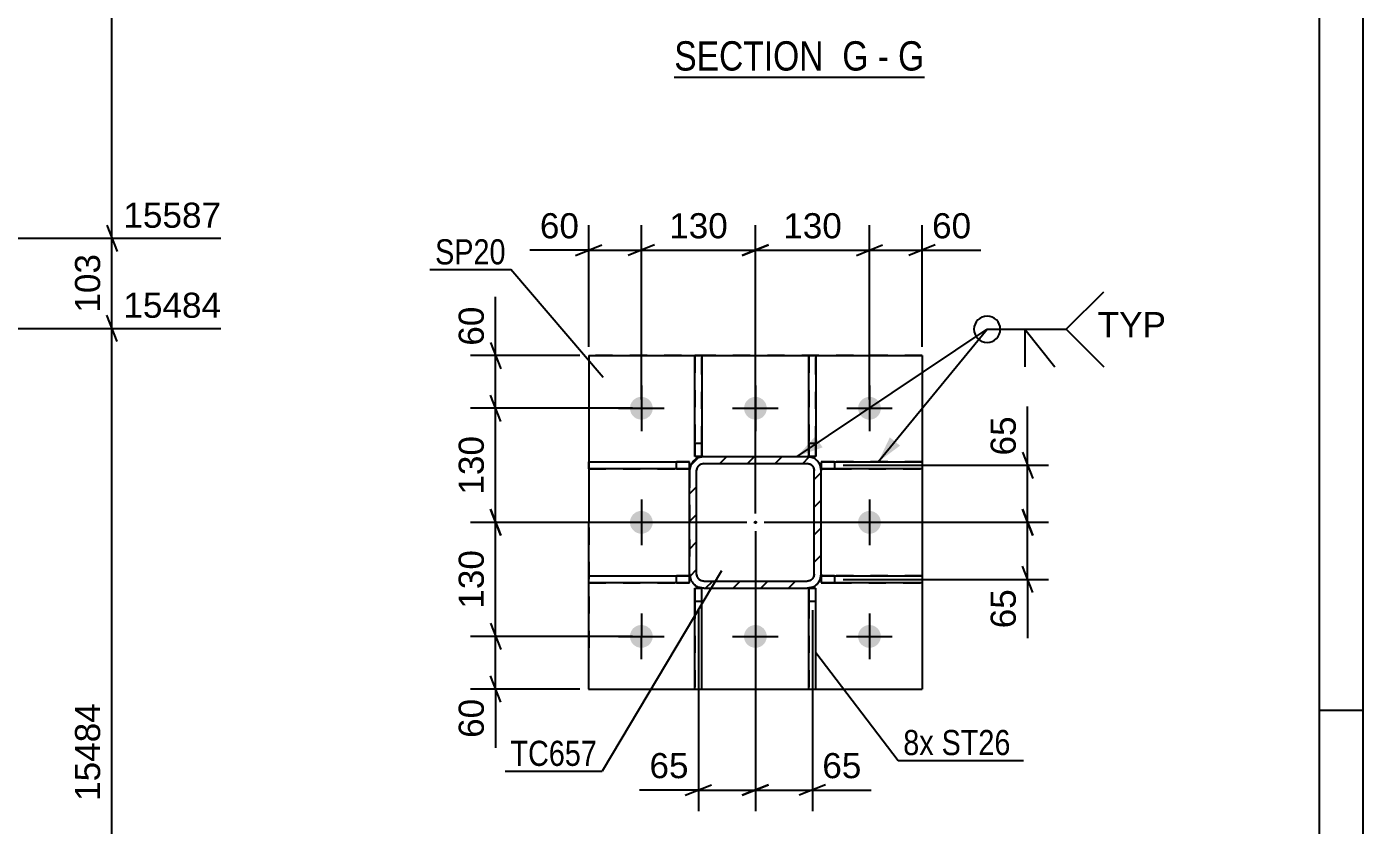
# Model space of a CAD drawing. Header units: millimetres. Extents: x -213 to 628, y -245 to 349.
# Drawn here: x 475.7 to 628, y 40 to 131 of the extents above; entities that cross this region are included whole.
import ezdxf

# ---------------------------------------------------------------- set-up
doc = ezdxf.new("R2010")
doc.units = ezdxf.units.MM
doc.linetypes.add('DXK_LINE_DOT2', pattern=[3.9198, 1.9599, -1.9599])
doc.linetypes.add('DXK_LINE_DOT3', pattern=[5.9187, 2.979, -0.9799, 0.9799, -0.9799])
doc.styles.add('Arial', font='ARIAL.TTF', dxfattribs={"height": 0.2})
doc.styles.add('Arial Narrow', font='ARIALN.TTF', dxfattribs={"height": 0.2})

# ---------------------------------------------------------------- blocks, each defined once
blk = doc.blocks.new('Unknown-284856677-1134')
at = {"color": 5, "linetype": 'Continuous'}
for p, q in [((627.99, -244.93), (627.99, 349.07)), ((622.99, -239.93), (622.99, 344.07)), ((627.99, 53.07), (622.99, 53.07))]:
    blk.add_line(p, q, dxfattribs=at)
blk = doc.blocks.new('Unknown-284856677-24 - 5405')
at = {"color": 6, "linetype": 'Continuous'}
blk.add_line((549.46, 125.25), (577.96, 125.25), dxfattribs=at)
at = {"color": 0, "linetype": 'Continuous'}
for points in [[(567.56, 126), (567.56, 129.5), (549.46, 129.5), (549.46, 126)], [(571.6, 126), (571.6, 129.5), (568.61, 129.5), (568.61, 126)], [(573.92, 126), (573.92, 129.5), (572.65, 129.5), (572.65, 126)], [(577.96, 126), (577.96, 129.5), (574.97, 129.5), (574.97, 126)]]:
    blk.add_wipeout(points, dxfattribs=at)
at = {"color": 7, "linetype": 'Continuous', "style": 'Arial Narrow'}
for s, p in [('SECTION ', (549.46, 126)), ('G', (568.61, 126)), ('G', (574.97, 126)), ('-', (572.65, 126))]:
    blk.add_text(s, height=3.34, dxfattribs=at).set_placement(p)
blk = doc.blocks.new('Part-284856677-5851 - 5742')
at = {"color": 2, "linetype": 'Continuous'}
for p, q in [((539.71, 93.51), (539.7, 55.51)), ((539.71, 93.51), (539.71, 93.51)), ((539.71, 93.51), (577.71, 93.51)), ((577.71, 93.51), (577.7, 55.51)), ((577.71, 93.51), (577.71, 93.51)), ((539.7, 55.51), (539.7, 55.51)), ((539.7, 55.51), (577.7, 55.51)), ((577.7, 55.51), (577.7, 55.51))]:
    blk.add_line(p, q, dxfattribs=at)
at = {"color": 7, "linetype": 'DXK_LINE_DOT2'}
for p, q in [((539.71, 93.51), (539.7, 55.51)), ((577.71, 93.51), (539.71, 93.51)), ((577.71, 93.51), (577.7, 55.51)), ((539.7, 55.51), (577.7, 55.51))]:
    blk.add_line(p, q, dxfattribs=at)
blk = doc.blocks.new('Part-284856677-5787 - 5742')
at = {"color": 2, "linetype": 'Continuous'}
for p, q in [((539.71, 67.61), (539.71, 68.41)), ((539.71, 68.41), (551.21, 68.41)), ((551.21, 67.61), (539.71, 67.61)), ((551.21, 68.41), (549.71, 68.41)), ((551.21, 67.61), (551.21, 68.41))]:
    blk.add_line(p, q, dxfattribs=at)
at = {"color": 7, "linetype": 'DXK_LINE_DOT2'}
for p, q in [((539.71, 68.41), (549.71, 68.41)), ((539.71, 67.61), (549.71, 67.61)), ((549.71, 67.61), (549.71, 68.41)), ((549.71, 67.61), (551.21, 67.61)), ((551.21, 67.61), (551.21, 68.41)), ((551.21, 68.41), (551.21, 68.41)), ((551.21, 67.61), (551.21, 67.61))]:
    blk.add_line(p, q, dxfattribs=at)
blk = doc.blocks.new('Bolt-284856677-5755 - 5742')
at = {"linetype": 'Continuous'}
for points in [[(545.17, 88.7), (545.43, 88.78), (545.7, 88.81), (545.97, 88.78), (546.23, 88.7), (546.47, 88.57), (546.67, 88.39), (546.83, 88.17), (546.94, 87.92), (547, 87.65), (547, 87.38), (546.95, 87.12), (546.84, 86.87), (546.68, 86.65), (546.48, 86.46), (546.24, 86.33), (545.99, 86.24), (545.72, 86.21), (545.45, 86.24), (545.19, 86.32), (544.95, 86.45), (544.75, 86.64), (544.59, 86.85), (544.48, 87.1), (544.42, 87.37), (544.42, 87.64), (544.47, 87.91), (544.58, 88.15), (544.74, 88.38), (544.94, 88.56)], [(558.17, 88.69), (558.43, 88.78), (558.7, 88.81), (558.97, 88.78), (559.23, 88.7), (559.47, 88.56), (559.67, 88.38), (559.83, 88.16), (559.94, 87.92), (560, 87.65), (560, 87.38), (559.95, 87.11), (559.84, 86.86), (559.68, 86.64), (559.48, 86.46), (559.24, 86.32), (558.99, 86.24), (558.72, 86.21), (558.45, 86.24), (558.19, 86.32), (557.95, 86.45), (557.75, 86.63), (557.59, 86.85), (557.48, 87.1), (557.42, 87.37), (557.42, 87.64), (557.47, 87.9), (557.58, 88.15), (557.74, 88.37), (557.94, 88.56)], [(571.17, 88.69), (571.43, 88.78), (571.7, 88.81), (571.97, 88.78), (572.23, 88.7), (572.47, 88.56), (572.67, 88.38), (572.83, 88.16), (572.94, 87.91), (573, 87.65), (573, 87.38), (572.95, 87.11), (572.84, 86.86), (572.68, 86.64), (572.48, 86.46), (572.24, 86.32), (571.99, 86.24), (571.72, 86.21), (571.45, 86.23), (571.19, 86.32), (570.95, 86.45), (570.75, 86.63), (570.59, 86.85), (570.48, 87.1), (570.42, 87.36), (570.42, 87.64), (570.47, 87.9), (570.58, 88.15), (570.74, 88.37), (570.94, 88.55)], [(545.17, 75.7), (545.43, 75.78), (545.7, 75.81), (545.97, 75.78), (546.23, 75.7), (546.47, 75.57), (546.67, 75.39), (546.83, 75.17), (546.94, 74.92), (547, 74.65), (547, 74.38), (546.95, 74.12), (546.84, 73.87), (546.68, 73.65), (546.48, 73.46), (546.24, 73.33), (545.98, 73.24), (545.71, 73.21), (545.44, 73.24), (545.18, 73.32), (544.95, 73.45), (544.75, 73.64), (544.59, 73.85), (544.47, 74.1), (544.42, 74.37), (544.41, 74.64), (544.47, 74.91), (544.58, 75.15), (544.74, 75.38), (544.94, 75.56)], [(571.17, 75.69), (571.43, 75.78), (571.7, 75.81), (571.97, 75.78), (572.23, 75.7), (572.47, 75.56), (572.67, 75.38), (572.83, 75.16), (572.94, 74.91), (573, 74.65), (573, 74.38), (572.95, 74.11), (572.84, 73.86), (572.68, 73.64), (572.48, 73.46), (572.24, 73.32), (571.98, 73.24), (571.71, 73.21), (571.44, 73.23), (571.18, 73.32), (570.95, 73.45), (570.75, 73.63), (570.59, 73.85), (570.47, 74.1), (570.42, 74.36), (570.41, 74.64), (570.47, 74.9), (570.58, 75.15), (570.74, 75.37), (570.94, 75.55)], [(545.17, 62.7), (545.43, 62.78), (545.7, 62.81), (545.97, 62.78), (546.23, 62.7), (546.46, 62.57), (546.67, 62.39), (546.83, 62.17), (546.94, 61.92), (547, 61.65), (547, 61.38), (546.94, 61.12), (546.83, 60.87), (546.68, 60.65), (546.47, 60.46), (546.24, 60.33), (545.98, 60.24), (545.71, 60.21), (545.44, 60.24), (545.18, 60.32), (544.95, 60.45), (544.74, 60.64), (544.58, 60.85), (544.47, 61.1), (544.41, 61.37), (544.41, 61.64), (544.47, 61.91), (544.58, 62.15), (544.73, 62.38), (544.94, 62.56)], [(558.17, 62.69), (558.43, 62.78), (558.7, 62.81), (558.97, 62.78), (559.23, 62.7), (559.46, 62.56), (559.67, 62.38), (559.83, 62.16), (559.94, 61.92), (560, 61.65), (560, 61.38), (559.94, 61.11), (559.83, 60.86), (559.68, 60.64), (559.47, 60.46), (559.24, 60.32), (558.98, 60.24), (558.71, 60.21), (558.44, 60.24), (558.18, 60.32), (557.95, 60.45), (557.74, 60.63), (557.58, 60.85), (557.47, 61.1), (557.41, 61.37), (557.41, 61.64), (557.47, 61.9), (557.58, 62.15), (557.73, 62.37), (557.94, 62.56)], [(571.17, 62.69), (571.43, 62.78), (571.7, 62.81), (571.97, 62.78), (572.23, 62.7), (572.46, 62.56), (572.67, 62.38), (572.83, 62.16), (572.94, 61.91), (573, 61.65), (573, 61.38), (572.94, 61.11), (572.83, 60.86), (572.68, 60.64), (572.47, 60.46), (572.24, 60.32), (571.98, 60.24), (571.71, 60.21), (571.44, 60.23), (571.18, 60.32), (570.95, 60.45), (570.74, 60.63), (570.58, 60.85), (570.47, 61.1), (570.41, 61.36), (570.41, 61.64), (570.47, 61.9), (570.58, 62.15), (570.73, 62.37), (570.94, 62.55)]]:
    blk.add_hatch(color=1, dxfattribs=at).paths.add_polyline_path(points)
at = {"color": 1, "linetype": 'Continuous'}
for p, q in [((545.71, 90.11), (545.71, 84.91)), ((558.71, 90.11), (558.71, 84.91)), ((571.71, 90.11), (571.71, 84.91)), ((543.11, 87.51), (548.31, 87.51)), ((556.11, 87.51), (561.31, 87.51)), ((569.11, 87.51), (574.31, 87.51)), ((545.71, 77.11), (545.71, 71.91)), ((571.71, 77.11), (571.71, 71.91)), ((543.11, 74.51), (548.31, 74.51)), ((569.11, 74.51), (574.31, 74.51)), ((545.71, 64.11), (545.7, 58.91)), ((558.71, 64.11), (558.7, 58.91)), ((571.71, 64.11), (571.7, 58.91)), ((543.1, 61.51), (548.3, 61.51)), ((556.1, 61.51), (561.3, 61.51)), ((569.1, 61.51), (574.3, 61.51))]:
    blk.add_line(p, q, dxfattribs=at)
blk = doc.blocks.new('Part-284856677-5792 - 5742')
at = {"color": 2, "linetype": 'Continuous'}
for p, q in [((567.71, 81.41), (566.21, 81.41)), ((566.21, 81.41), (577.71, 81.41)), ((566.21, 81.41), (566.21, 80.61)), ((577.71, 81.41), (577.71, 80.61)), ((577.71, 80.61), (566.21, 80.61))]:
    blk.add_line(p, q, dxfattribs=at)
at = {"color": 7, "linetype": 'DXK_LINE_DOT2'}
for p, q in [((566.21, 81.41), (566.21, 81.41)), ((566.21, 81.41), (566.21, 80.61)), ((577.71, 81.41), (567.71, 81.41)), ((567.71, 81.41), (567.71, 80.61)), ((566.21, 80.61), (567.71, 80.61)), ((566.21, 80.61), (566.21, 80.61)), ((567.71, 80.61), (577.71, 80.61))]:
    blk.add_line(p, q, dxfattribs=at)
blk = doc.blocks.new('Part-284856677-5782 - 5742')
at = {"color": 2, "linetype": 'Continuous'}
for p, q in [((539.71, 80.61), (539.71, 81.41)), ((539.71, 81.41), (551.21, 81.41)), ((551.21, 81.41), (549.71, 81.41)), ((551.21, 80.61), (551.21, 81.41)), ((551.21, 80.61), (539.71, 80.61))]:
    blk.add_line(p, q, dxfattribs=at)
at = {"color": 7, "linetype": 'DXK_LINE_DOT2'}
for p, q in [((539.71, 81.41), (549.71, 81.41)), ((549.71, 80.61), (549.71, 81.41)), ((551.21, 80.61), (551.21, 81.41)), ((551.21, 81.41), (551.21, 81.41)), ((539.71, 80.61), (549.71, 80.61)), ((549.71, 80.61), (551.21, 80.61)), ((551.21, 80.61), (551.21, 80.61))]:
    blk.add_line(p, q, dxfattribs=at)
blk = doc.blocks.new('Part-284856677-5797 - 5742')
at = {"color": 2, "linetype": 'Continuous'}
for p, q in [((567.71, 68.41), (566.21, 68.41)), ((566.21, 68.41), (577.71, 68.41)), ((566.21, 68.41), (566.21, 67.61)), ((577.71, 67.61), (566.21, 67.61)), ((577.71, 68.41), (577.71, 67.61))]:
    blk.add_line(p, q, dxfattribs=at)
at = {"color": 7, "linetype": 'DXK_LINE_DOT2'}
for p, q in [((566.21, 68.41), (566.21, 68.41)), ((566.21, 68.41), (566.21, 67.61)), ((566.21, 67.61), (567.71, 67.61)), ((566.21, 67.61), (566.21, 67.61)), ((577.71, 68.41), (567.71, 68.41)), ((567.71, 68.41), (567.71, 67.61)), ((567.71, 67.61), (577.71, 67.61))]:
    blk.add_line(p, q, dxfattribs=at)
blk = doc.blocks.new('Part-284856677-5802 - 5742')
at = {"color": 2, "linetype": 'Continuous'}
for p, q in [((552.61, 93.51), (551.81, 93.51)), ((551.81, 82.01), (551.81, 93.51)), ((552.61, 93.51), (552.61, 82.01)), ((552.61, 82.01), (551.81, 82.01))]:
    blk.add_line(p, q, dxfattribs=at)
at = {"color": 7, "linetype": 'DXK_LINE_DOT2'}
for p, q in [((551.81, 93.51), (551.81, 83.51)), ((552.61, 83.51), (552.61, 93.51)), ((552.61, 83.51), (551.81, 83.51)), ((551.81, 83.51), (551.81, 82.01)), ((552.61, 82.01), (552.61, 83.51)), ((552.61, 82.01), (551.81, 82.01)), ((551.81, 82.01), (551.81, 82.01)), ((552.61, 82.01), (552.61, 82.01))]:
    blk.add_line(p, q, dxfattribs=at)
blk = doc.blocks.new('Part-284856677-5807 - 5742')
at = {"color": 2, "linetype": 'Continuous'}
for p, q in [((565.61, 93.51), (564.81, 93.51)), ((564.81, 82.01), (564.81, 93.51)), ((565.61, 93.51), (565.61, 82.01))]:
    blk.add_line(p, q, dxfattribs=at)
at = {"color": 7, "linetype": 'DXK_LINE_DOT2'}
for p, q in [((564.81, 93.51), (564.81, 83.51)), ((565.61, 83.51), (565.61, 93.51)), ((565.61, 83.51), (564.81, 83.51)), ((564.81, 83.51), (564.81, 82.01)), ((565.61, 82.01), (565.61, 83.51)), ((565.61, 82.01), (564.81, 82.01)), ((565.61, 82.01), (564.81, 82.01)), ((564.81, 82.01), (564.81, 82.01)), ((565.61, 82.01), (565.61, 82.01))]:
    blk.add_line(p, q, dxfattribs=at)
blk = doc.blocks.new('Part-284856677-5812 - 5742')
at = {"color": 2, "linetype": 'Continuous'}
for p, q in [((551.8, 55.51), (551.81, 67.01)), ((551.81, 67.01), (552.61, 67.01)), ((551.81, 67.01), (552.61, 67.01)), ((552.6, 55.51), (552.61, 67.01)), ((551.8, 55.51), (552.6, 55.51))]:
    blk.add_line(p, q, dxfattribs=at)
at = {"color": 7, "linetype": 'DXK_LINE_DOT2'}
for p, q in [((551.81, 65.51), (551.8, 55.51)), ((551.81, 67.01), (551.81, 67.01)), ((551.81, 67.01), (551.81, 65.51)), ((551.81, 65.51), (552.61, 65.51)), ((552.6, 55.51), (552.61, 65.51)), ((552.61, 67.01), (552.61, 67.01)), ((552.61, 65.51), (552.61, 67.01))]:
    blk.add_line(p, q, dxfattribs=at)
blk = doc.blocks.new('Part-284856677-5817 - 5742')
at = {"color": 2, "linetype": 'Continuous'}
for p, q in [((564.8, 55.51), (564.81, 67.01)), ((564.81, 67.01), (565.61, 67.01)), ((565.6, 55.51), (565.61, 67.01)), ((564.8, 55.51), (565.6, 55.51))]:
    blk.add_line(p, q, dxfattribs=at)
at = {"color": 7, "linetype": 'DXK_LINE_DOT2'}
for p, q in [((564.81, 65.51), (564.8, 55.51)), ((564.81, 67.01), (564.81, 67.01)), ((564.81, 67.01), (564.81, 65.51)), ((564.81, 67.01), (565.61, 67.01)), ((564.81, 65.51), (565.61, 65.51)), ((565.6, 55.51), (565.61, 65.51)), ((565.61, 67.01), (565.61, 67.01)), ((565.61, 65.51), (565.61, 67.01))]:
    blk.add_line(p, q, dxfattribs=at)
blk = doc.blocks.new('Part-284856677-5907 - 5742')
at = {"linetype": 'Continuous'}
h = blk.add_hatch(dxfattribs=at)
h.set_pattern_fill('', scale=0.7, style=0, pattern_type=0)
h.set_pattern_definition([(45, (552.197, 81.886), (-1.57154, 1.57154), [])])
h.paths.add_polyline_path([(552.81, 82.01), (552.2, 81.89), (551.68, 81.54), (551.33, 81.02), (551.21, 80.41), (551.21, 68.61), (551.33, 68), (551.68, 67.48), (552.19, 67.13), (552.81, 67.01), (564.61, 67.01), (565.22, 67.13), (565.74, 67.47), (566.09, 67.99), (566.21, 68.61), (566.21, 80.41), (566.09, 81.02), (565.74, 81.54), (565.22, 81.88), (564.61, 82.01)])
h.paths.add_polyline_path([(564.61, 81.21), (564.92, 81.14), (565.17, 80.97), (565.35, 80.71), (565.41, 80.41), (565.41, 68.61), (565.35, 68.3), (565.17, 68.04), (564.91, 67.87), (564.61, 67.81), (552.81, 67.81), (552.5, 67.87), (552.24, 68.04), (552.07, 68.3), (552.01, 68.61), (552.01, 80.41), (552.07, 80.71), (552.24, 80.97), (552.5, 81.15), (552.81, 81.21)])
blk.add_hatch(color=246, dxfattribs=at).paths.add_polyline_path([(558.71, 74.41, -1), (558.71, 74.61, -1)])
at = {"color": 2, "linetype": 'Continuous'}
for p, q in [((551.21, 80.41), (551.33, 81.02)), ((551.33, 81.02), (551.21, 80.41)), ((552.2, 81.89), (552.81, 82.01)), ((552.81, 82.01), (552.2, 81.89)), ((552.5, 81.15), (552.81, 81.21)), ((552.81, 82.01), (564.61, 82.01)), ((552.81, 82.01), (564.61, 82.01)), ((552.81, 81.21), (564.61, 81.21)), ((565.22, 81.88), (564.61, 82.01)), ((564.62, 81.21), (564.61, 81.21)), ((564.61, 81.21), (564.92, 81.14)), ((564.62, 82.01), (565.22, 81.89)), ((566.21, 80.41), (566.09, 81.02)), ((551.21, 68.61), (551.21, 80.41)), ((552.01, 80.41), (552.07, 80.71)), ((552.01, 68.61), (552.01, 80.41)), ((565.35, 80.71), (565.41, 80.41)), ((565.41, 68.61), (565.41, 80.41)), ((566.21, 68.61), (566.21, 80.41)), ((551.21, 68.61), (551.33, 68)), ((552.07, 68.3), (552.01, 68.61)), ((565.35, 68.3), (565.41, 68.61)), ((565.41, 68.61), (565.35, 68.3)), ((566.09, 67.99), (566.21, 68.61)), ((552.19, 67.13), (552.81, 67.01)), ((552.5, 67.87), (552.81, 67.81)), ((552.81, 67.81), (552.5, 67.87)), ((552.81, 67.81), (564.61, 67.81)), ((552.81, 67.81), (564.61, 67.81)), ((564.61, 67.81), (564.91, 67.87)), ((564.91, 67.87), (564.61, 67.81)), ((564.61, 67.01), (565.22, 67.13)), ((552.81, 67.01), (564.61, 67.01))]:
    blk.add_line(p, q, dxfattribs=at)
at = {"color": 7, "linetype": 'DXK_LINE_DOT2'}
for p, q in [((551.33, 81.02), (551.33, 81.02)), ((552.81, 81.21), (552.5, 81.15)), ((552.81, 82.01), (552.81, 82.01)), ((552.81, 81.21), (552.81, 81.21)), ((552.81, 81.21), (564.61, 81.21)), ((564.61, 82.01), (564.61, 82.01)), ((564.61, 82.01), (564.62, 82.01)), ((564.61, 81.21), (564.61, 81.21)), ((564.91, 81.15), (564.62, 81.21)), ((565.22, 81.88), (565.22, 81.89)), ((566.09, 81.02), (566.21, 80.41)), ((551.21, 80.41), (551.21, 68.61)), ((551.21, 80.41), (551.21, 80.41)), ((552.07, 80.71), (552.01, 80.41)), ((552.01, 80.41), (552.01, 80.41)), ((552.01, 68.61), (552.01, 80.41)), ((552.07, 80.72), (552.07, 80.71)), ((565.41, 80.41), (565.35, 80.71)), ((565.41, 80.41), (565.41, 80.41)), ((565.41, 68.61), (565.41, 80.41)), ((566.21, 68.61), (566.21, 80.41)), ((566.21, 80.41), (566.21, 80.41)), ((551.21, 68.61), (551.21, 68.61)), ((551.33, 68), (551.21, 68.61)), ((552.01, 68.61), (552.01, 68.61)), ((552.01, 68.61), (552.07, 68.3)), ((565.41, 68.61), (565.41, 68.61)), ((566.21, 68.61), (566.08, 67.99)), ((566.21, 68.61), (566.21, 68.61)), ((552.81, 67.01), (552.19, 67.13)), ((552.5, 67.87), (552.5, 67.87)), ((552.81, 67.81), (552.81, 67.81)), ((564.61, 67.81), (564.61, 67.81)), ((565.22, 67.13), (564.61, 67.01)), ((565.35, 68.3), (565.35, 68.3)), ((552.81, 67.01), (564.61, 67.01)), ((552.81, 67.01), (552.81, 67.01)), ((564.61, 67.01), (564.61, 67.01))]:
    blk.add_line(p, q, dxfattribs=at)
at = {"color": 7, "linetype": 'DXK_LINE_DOT3'}
blk.add_line((558.71, 74.51), (558.71, 74.51), dxfattribs=at)
at = {"color": 246, "linetype": 'DXK_LINE_DOT2'}
blk.add_line((558.71, 74.51), (558.71, 74.51), dxfattribs=at)
at = {"color": 246, "linetype": 'Continuous'}
blk.add_circle((558.71, 74.51), 0.1, dxfattribs=at)
at = {"color": 2, "linetype": 'Continuous'}
for centre, radius, start, end in [((552.81, 80.41), 1.6, 112.6703, 157.4901), ((552.81, 80.41), 1.6, 112.4901, 157.4901), ((552.81, 80.41), 0.8, 112.4901, 157.4901), ((564.61, 80.41), 0.8, 67.1828, 67.4901), ((564.61, 80.41), 0.8, 22.4901, 67.4901), ((564.61, 80.41), 1.6, 44.9901, 67.3365), ((564.61, 80.41), 1.6, 22.4901, 67.4901), ((552.81, 68.61), 1.6, 202.4901, 247.4901), ((552.81, 68.61), 0.8, 202.4901, 247.4901), ((552.81, 68.61), 0.8, 224.9901, 247.4901), ((564.61, 68.61), 0.8, 292.4901, 337.4901), ((564.61, 68.61), 0.8, 292.4901, 337.4901), ((564.61, 68.61), 1.6, 292.4901, 337.4901)]:
    blk.add_arc(centre, radius, start, end, dxfattribs=at)
at = {"color": 7, "linetype": 'DXK_LINE_DOT2'}
for centre, radius, start, end in [((552.81, 80.41), 0.8, 112.4901, 157.4901), ((552.81, 80.41), 1.6, 112.4899, 112.6701), ((564.61, 80.41), 0.8, 22.4901, 67.1827), ((564.61, 80.41), 1.6, 67.3366, 67.4902), ((564.61, 80.41), 1.6, 22.4901, 44.9901), ((552.81, 68.61), 1.6, 202.4901, 247.4901), ((552.81, 68.61), 0.8, 202.4901, 224.9901), ((564.61, 68.61), 1.6, 292.4901, 337.4901)]:
    blk.add_arc(centre, radius, start, end, dxfattribs=at)
blk = doc.blocks.new('StraightDimension-284856677-2567 - 1873')
at = {"color": 7, "linetype": 'Continuous'}
for p, q in [((485.97, 95.12), (484.77, 98.12)), ((421.38, 96.62), (497.79, 96.62)), ((485.37, 0.02), (485.37, 96.62)), ((428.19, 0.02), (488.9, 0.02)), ((484.77, 1.52), (485.97, -1.48))]:
    blk.add_line(p, q, dxfattribs=at)
at = {"color": 0, "linetype": 'Continuous'}
for points in [[(498.39, 97.22), (498.39, 101.42), (486.07, 101.42), (486.07, 97.22)], [(489.5, 0.62), (489.5, 4.82), (486.07, 4.82), (486.07, 0.62)]]:
    blk.add_wipeout(points, dxfattribs=at)
at = {"color": 0}
blk.add_wipeout([(484.62, 54.48), (480.42, 54.48), (480.42, 42.16), (484.62, 42.16)], dxfattribs=at)
at = {"color": 3, "linetype": 'Continuous', "style": 'Arial'}
for s, height, p in [('15484', 2.865, (486.67, 97.82)), ('0', 2.87, (486.67, 1.22))]:
    blk.add_text(s, height=height, dxfattribs=at).set_placement(p)
at = {"color": 3, "style": 'Arial'}
blk.add_text('15484', height=2.865, rotation=90.0002, dxfattribs=at).set_placement((484.02, 42.76))
blk = doc.blocks.new('StraightDimension-284856677-2571 - 1873')
at = {"color": 7, "linetype": 'Continuous'}
for p, q in [((485.97, 212.55), (484.77, 215.55)), ((449.57, 214.05), (497.79, 214.05)), ((485.37, 106.88), (485.37, 214.05)), ((484.77, 108.38), (485.97, 105.38)), ((393.19, 106.88), (497.79, 106.88))]:
    blk.add_line(p, q, dxfattribs=at)
at = {"color": 0, "linetype": 'Continuous'}
blk.add_wipeout([(498.39, 214.65), (498.39, 218.85), (486.07, 218.85), (486.07, 214.65)], dxfattribs=at)
at = {"color": 0}
blk.add_wipeout([(484.62, 165.51), (480.42, 165.51), (480.42, 155.42), (484.62, 155.42)], dxfattribs=at)
at = {"color": 3, "linetype": 'Continuous', "style": 'Arial'}
blk.add_text('18707', height=2.865, dxfattribs=at).set_placement((486.67, 215.25))
at = {"color": 3, "style": 'Arial'}
blk.add_text('3120', height=2.865, rotation=90.0002, dxfattribs=at).set_placement((484.02, 156.02))
blk = doc.blocks.new('StraightDimension-284856677-2577 - 1873')
at = {"color": 7, "linetype": 'Continuous'}
for p, q in [((484.77, 108.38), (485.97, 105.38)), ((393.19, 106.88), (497.79, 106.88)), ((485.37, 96.62), (485.37, 106.88)), ((485.97, 95.12), (484.77, 98.12)), ((421.38, 96.62), (497.79, 96.62))]:
    blk.add_line(p, q, dxfattribs=at)
at = {"color": 0, "linetype": 'Continuous'}
blk.add_wipeout([(498.39, 107.48), (498.39, 111.68), (486.07, 111.68), (486.07, 107.48)], dxfattribs=at)
at = {"color": 0}
blk.add_wipeout([(484.62, 105.68), (480.42, 105.68), (480.42, 97.81), (484.62, 97.81)], dxfattribs=at)
at = {"color": 3, "linetype": 'Continuous', "style": 'Arial'}
blk.add_text('15587', height=2.865, dxfattribs=at).set_placement((486.67, 108.08))
at = {"color": 3, "style": 'Arial'}
blk.add_text('103', height=2.865, rotation=90.0002, dxfattribs=at).set_placement((484.02, 98.41))
blk = doc.blocks.new('StraightDimension-284856677-5948 - 5742')
at = {"color": 7, "linetype": 'Continuous'}
for p, q in [((589.13, 76.01), (590.33, 73.01)), ((559.71, 74.51), (592.13, 74.51)), ((589.73, 68.01), (589.73, 74.51)), ((590.33, 66.51), (589.13, 69.51)), ((568.71, 68.01), (592.13, 68.01))]:
    blk.add_line(p, q, dxfattribs=at)
at = {"color": 0}
blk.add_wipeout([(588.98, 67.48), (584.78, 67.48), (584.78, 61.83), (588.98, 61.83)], dxfattribs=at)
at = {"color": 7, "linetype": 'Continuous'}
blk.add_line((589.73, 68.01), (589.73, 61.31), dxfattribs=at)
blk.add_line((589.73, 68.01), (589.73, 61.31), dxfattribs=at)
at = {"color": 3, "style": 'Arial'}
blk.add_text('65', height=2.865, rotation=90.0002, dxfattribs=at).set_placement((588.38, 62.43))
blk = doc.blocks.new('StraightDimension-284856677-5937 - 5742')
at = {"color": 7, "linetype": 'Continuous'}
for p, q in [((571.71, 88.51), (571.71, 108.38)), ((577.71, 94.51), (577.71, 108.38)), ((570.21, 104.93), (573.21, 106.13)), ((571.71, 105.53), (577.71, 105.53)), ((579.21, 106.13), (576.21, 104.93))]:
    blk.add_line(p, q, dxfattribs=at)
at = {"color": 0}
blk.add_wipeout([(583.88, 106.28), (583.88, 110.48), (578.24, 110.48), (578.24, 106.28)], dxfattribs=at)
at = {"color": 7, "linetype": 'Continuous'}
blk.add_line((577.71, 105.53), (584.41, 105.53), dxfattribs=at)
blk.add_line((577.71, 105.53), (584.41, 105.53), dxfattribs=at)
at = {"color": 3, "style": 'Arial'}
blk.add_text('60', height=2.865, dxfattribs=at).set_placement((578.84, 106.88))
blk = doc.blocks.new('StraightDimension-284856677-5967 - 5742')
at = {"color": 7, "linetype": 'Continuous'}
for p, q in [((529.7, 73), (528.5, 76)), ((557.71, 74.5), (526.25, 74.5)), ((529.1, 61.51), (529.1, 74.5)), ((528.5, 63.01), (529.7, 60.01)), ((544.7, 61.51), (526.25, 61.51))]:
    blk.add_line(p, q, dxfattribs=at)
at = {"color": 0}
blk.add_wipeout([(528.35, 71.94), (524.15, 71.94), (524.15, 64.07), (528.35, 64.07)], dxfattribs=at)
at = {"color": 3, "style": 'Arial'}
blk.add_text('130', height=2.865, rotation=90.0002, dxfattribs=at).set_placement((527.75, 64.67))
blk = doc.blocks.new('StraightDimension-284856677-5983 - 5742')
at = {"color": 7, "linetype": 'Continuous'}
for p, q in [((528.5, 95.01), (529.7, 92.01)), ((538.71, 93.51), (526.25, 93.51)), ((529.1, 87.51), (529.1, 93.51)), ((529.7, 86.01), (528.5, 89.01)), ((544.71, 87.51), (526.25, 87.51))]:
    blk.add_line(p, q, dxfattribs=at)
at = {"color": 0}
blk.add_wipeout([(528.35, 99.68), (524.15, 99.68), (524.15, 94.04), (528.35, 94.04)], dxfattribs=at)
at = {"color": 7, "linetype": 'Continuous'}
blk.add_line((529.1, 93.51), (529.1, 100.21), dxfattribs=at)
blk.add_line((529.1, 93.51), (529.1, 100.21), dxfattribs=at)
at = {"color": 3, "style": 'Arial'}
blk.add_text('60', height=2.865, rotation=90.0002, dxfattribs=at).set_placement((527.75, 94.64))
blk = doc.blocks.new('StraightDimension-284856677-5952 - 5742')
at = {"color": 7, "linetype": 'Continuous'}
for p, q in [((589.13, 82.51), (590.33, 79.51)), ((568.71, 81.01), (592.13, 81.01)), ((589.73, 74.51), (589.73, 81.01)), ((590.33, 73.01), (589.13, 76.01)), ((559.71, 74.51), (592.13, 74.51))]:
    blk.add_line(p, q, dxfattribs=at)
at = {"color": 0}
blk.add_wipeout([(588.98, 87.18), (584.78, 87.18), (584.78, 81.53), (588.98, 81.53)], dxfattribs=at)
at = {"color": 7, "linetype": 'Continuous'}
blk.add_line((589.73, 81.01), (589.73, 87.7), dxfattribs=at)
blk.add_line((589.73, 81.01), (589.73, 87.7), dxfattribs=at)
at = {"color": 3, "style": 'Arial'}
blk.add_text('65', height=2.865, rotation=90.0002, dxfattribs=at).set_placement((588.38, 82.13))
blk = doc.blocks.new('StraightDimension-284856677-5975 - 5742')
at = {"color": 7, "linetype": 'Continuous'}
for p, q in [((529.7, 86.01), (528.5, 89.01)), ((544.71, 87.51), (526.25, 87.51)), ((529.1, 74.5), (529.1, 87.51)), ((528.5, 76), (529.7, 73)), ((557.71, 74.5), (526.25, 74.5))]:
    blk.add_line(p, q, dxfattribs=at)
at = {"color": 0}
blk.add_wipeout([(528.35, 84.94), (524.15, 84.94), (524.15, 77.07), (528.35, 77.07)], dxfattribs=at)
at = {"color": 3, "style": 'Arial'}
blk.add_text('130', height=2.865, rotation=90.0002, dxfattribs=at).set_placement((527.75, 77.67))
blk = doc.blocks.new('StraightDimension-284856677-5911 - 5742')
at = {"color": 7, "linetype": 'Continuous'}
for p, q in [((539.71, 94.51), (539.71, 108.38)), ((545.71, 88.51), (545.71, 108.38)), ((538.21, 104.93), (541.21, 106.13)), ((539.71, 105.53), (545.71, 105.53)), ((547.21, 106.13), (544.21, 104.93))]:
    blk.add_line(p, q, dxfattribs=at)
at = {"color": 0}
blk.add_wipeout([(539.19, 106.28), (539.19, 110.48), (533.54, 110.48), (533.54, 106.28)], dxfattribs=at)
at = {"color": 7, "linetype": 'Continuous'}
blk.add_line((539.71, 105.53), (533.01, 105.53), dxfattribs=at)
blk.add_line((539.71, 105.53), (533.01, 105.53), dxfattribs=at)
at = {"color": 3, "style": 'Arial'}
blk.add_text('60', height=2.865, dxfattribs=at).set_placement((534.14, 106.88))
blk = doc.blocks.new('StraightDimension-284856677-5921 - 5742')
at = {"color": 7, "linetype": 'Continuous'}
for p, q in [((545.71, 88.51), (545.71, 108.38)), ((558.71, 75.5), (558.71, 108.38)), ((547.21, 106.13), (544.21, 104.93)), ((545.71, 105.53), (558.71, 105.53)), ((557.21, 104.93), (560.21, 106.13))]:
    blk.add_line(p, q, dxfattribs=at)
at = {"color": 0}
blk.add_wipeout([(556.15, 106.28), (556.15, 110.48), (548.28, 110.48), (548.28, 106.28)], dxfattribs=at)
at = {"color": 3, "style": 'Arial'}
blk.add_text('130', height=2.865, dxfattribs=at).set_placement((548.88, 106.88))
blk = doc.blocks.new('StraightDimension-284856677-5929 - 5742')
at = {"color": 7, "linetype": 'Continuous'}
for p, q in [((558.71, 75.5), (558.71, 108.38)), ((571.71, 88.51), (571.71, 108.38)), ((560.21, 106.13), (557.21, 104.93)), ((558.71, 105.53), (571.71, 105.53)), ((570.21, 104.93), (573.21, 106.13))]:
    blk.add_line(p, q, dxfattribs=at)
at = {"color": 0}
blk.add_wipeout([(569.15, 106.28), (569.15, 110.48), (561.28, 110.48), (561.28, 106.28)], dxfattribs=at)
at = {"color": 3, "style": 'Arial'}
blk.add_text('130', height=2.865, dxfattribs=at).set_placement((561.88, 106.88))
blk = doc.blocks.new('StraightDimension-284856677-5957 - 5742')
at = {"color": 7, "linetype": 'Continuous'}
for p, q in [((528.5, 63.01), (529.7, 60.01)), ((544.7, 61.51), (526.25, 61.51)), ((529.1, 55.51), (529.1, 61.51)), ((529.7, 54.01), (528.5, 57.01)), ((538.7, 55.51), (526.25, 55.51))]:
    blk.add_line(p, q, dxfattribs=at)
at = {"color": 0}
blk.add_wipeout([(528.35, 54.99), (524.15, 54.99), (524.15, 49.34), (528.35, 49.34)], dxfattribs=at)
at = {"color": 7, "linetype": 'Continuous'}
blk.add_line((529.1, 55.51), (529.1, 48.81), dxfattribs=at)
blk.add_line((529.1, 55.51), (529.1, 48.81), dxfattribs=at)
at = {"color": 3, "style": 'Arial'}
blk.add_text('60', height=2.865, rotation=90.0002, dxfattribs=at).set_placement((527.75, 49.94))
blk = doc.blocks.new('StraightDimension-284856677-5994 - 5742')
at = {"color": 7, "linetype": 'Continuous'}
for p, q in [((558.71, 73.5), (558.71, 41.6)), ((552.21, 64.51), (552.21, 41.6)), ((550.71, 43.4), (553.71, 44.6)), ((560.21, 44.6), (557.21, 43.4)), ((552.21, 44), (558.71, 44))]:
    blk.add_line(p, q, dxfattribs=at)
at = {"color": 0}
blk.add_wipeout([(551.68, 44.75), (551.68, 48.95), (546.03, 48.95), (546.03, 44.75)], dxfattribs=at)
at = {"color": 7, "linetype": 'Continuous'}
blk.add_line((552.21, 44), (545.51, 44), dxfattribs=at)
blk.add_line((552.21, 44), (545.51, 44), dxfattribs=at)
at = {"color": 3, "style": 'Arial'}
blk.add_text('65', height=2.865, dxfattribs=at).set_placement((546.63, 45.35))
blk = doc.blocks.new('StraightDimension-284856677-5998 - 5742')
at = {"color": 7, "linetype": 'Continuous'}
for p, q in [((558.71, 73.5), (558.71, 41.6)), ((565.21, 64.51), (565.21, 41.6)), ((557.21, 43.4), (560.21, 44.6)), ((566.71, 44.6), (563.71, 43.4)), ((558.71, 44), (565.21, 44))]:
    blk.add_line(p, q, dxfattribs=at)
at = {"color": 0}
blk.add_wipeout([(571.38, 44.75), (571.38, 48.95), (565.73, 48.95), (565.73, 44.75)], dxfattribs=at)
at = {"color": 7, "linetype": 'Continuous'}
blk.add_line((565.21, 44), (571.9, 44), dxfattribs=at)
blk.add_line((565.21, 44), (571.9, 44), dxfattribs=at)
at = {"color": 3, "style": 'Arial'}
blk.add_text('65', height=2.865, dxfattribs=at).set_placement((566.33, 45.35))
blk = doc.blocks.new('MarkSet-284856677-6002 - 5742')
at = {"color": 0}
for points in [[(579.03, 47.98), (579.03, 50.98), (575.56, 50.98), (575.56, 47.98)], [(587.78, 47.98), (587.78, 50.98), (579.93, 50.98), (579.93, 47.98)]]:
    blk.add_wipeout(points, dxfattribs=at)
for points in [[(579.03, 47.98), (579.03, 50.98), (575.56, 50.98), (575.56, 47.98)], [(587.78, 47.98), (587.78, 50.98), (579.93, 50.98), (579.93, 47.98)]]:
    blk.add_wipeout(points, dxfattribs=at)
at = {"color": 30, "linetype": 'Continuous'}
for p, q in [((565.6, 59.69), (574.96, 47.38)), ((574.96, 47.38), (589.28, 47.38))]:
    blk.add_line(p, q, dxfattribs=at)
at = {"color": 3, "style": 'Arial Narrow'}
for s, p in [('8x', (575.56, 47.98)), ('ST26', (579.93, 47.98))]:
    blk.add_text(s, height=2.863, dxfattribs=at).set_placement(p)
blk = doc.blocks.new('Mark-284856677-5847 - 5742')
at = {"color": 0}
blk.add_wipeout([(530.24, 103.91), (530.24, 106.91), (522.2, 106.91), (522.2, 103.91)], dxfattribs=at)
blk.add_wipeout([(530.24, 103.91), (530.24, 106.91), (522.2, 106.91), (522.2, 103.91)], dxfattribs=at)
at = {"color": 30, "linetype": 'Continuous'}
for p in [(521.6, 103.31), (541.35, 91.01)]:
    blk.add_line(p, (530.84, 103.31), dxfattribs=at)
at = {"color": 3, "style": 'Arial Narrow'}
blk.add_text('SP20', height=2.863, dxfattribs=at).set_placement((522.2, 103.91))
blk = doc.blocks.new('Mark-284856677-5903 - 5742')
at = {"color": 0}
blk.add_wipeout([(540.65, 46.75), (540.65, 49.75), (530.79, 49.75), (530.79, 46.75)], dxfattribs=at)
blk.add_wipeout([(540.65, 46.75), (540.65, 49.75), (530.79, 49.75), (530.79, 46.75)], dxfattribs=at)
at = {"color": 30, "linetype": 'Continuous'}
for p in [(554.86, 68.98), (530.19, 46.15)]:
    blk.add_line(p, (541.25, 46.15), dxfattribs=at)
at = {"color": 3, "style": 'Arial Narrow'}
blk.add_text('TC657', height=2.863, dxfattribs=at).set_placement((530.79, 46.75))
blk = doc.blocks.new('WeldMark-284856677-10006 - 5742')
at = {"linetype": 'Continuous'}
for points in [[(566.36, 83.05), (563.45, 82.01), (565.52, 84.3)], [(575.19, 83.25), (572.71, 81.41), (574.03, 84.2)]]:
    blk.add_hatch(color=30, dxfattribs=at).paths.add_polyline_path(points)
at = {"color": 30, "linetype": 'Continuous'}
for p, q in [((563.45, 82.01), (585.12, 96.51)), ((572.71, 81.41), (585.12, 96.51)), ((585.12, 96.51), (594.12, 96.51))]:
    blk.add_line(p, q, dxfattribs=at)
at = {"color": 3, "linetype": 'Continuous'}
for q in [(592.84, 92.22), (589.41, 92.22)]:
    blk.add_line((589.41, 96.51), q, dxfattribs=at)
for start, end in [(90, 270), (270, 90)]:
    blk.add_arc((585.12, 96.51), 1.5, start, end, dxfattribs=at)
at = {"color": 0, "linetype": 'Continuous'}
blk.add_wipeout([(605.5, 95.61), (605.5, 98.61), (597.72, 98.61), (597.72, 95.61)], dxfattribs=at)
blk.add_wipeout([(605.5, 95.61), (605.5, 98.61), (597.72, 98.61), (597.72, 95.61)], dxfattribs=at)
at = {"color": 3, "linetype": 'Continuous'}
for q in [(598.41, 100.79), (598.41, 92.22)]:
    blk.add_line((594.12, 96.51), q, dxfattribs=at)
at = {"color": 3, "linetype": 'Continuous', "style": 'Arial'}
blk.add_text('TYP', height=2.865, dxfattribs=at).set_placement((597.72, 95.61))

msp = doc.modelspace()

# ---------------------------------------------------------------- block references
for name in ['Unknown-284856677-1134', 'Part-284856677-5851 - 5742', 'Part-284856677-5802 - 5742', 'Part-284856677-5807 - 5742', 'Bolt-284856677-5755 - 5742', 'Part-284856677-5782 - 5742', 'Part-284856677-5907 - 5742', 'Part-284856677-5792 - 5742', 'Part-284856677-5787 - 5742', 'Part-284856677-5797 - 5742', 'Part-284856677-5812 - 5742', 'Part-284856677-5817 - 5742']:
    msp.add_blockref(name, (0, 0))

# ---------------------------------------------------------------- next in the draw order: block references
for name in ['StraightDimension-284856677-2571 - 1873', 'Unknown-284856677-24 - 5405', 'StraightDimension-284856677-5937 - 5742', 'StraightDimension-284856677-2567 - 1873', 'StraightDimension-284856677-5983 - 5742', 'StraightDimension-284856677-5967 - 5742', 'StraightDimension-284856677-5948 - 5742']:
    msp.add_blockref(name, (0, 0))

# ---------------------------------------------------------------- next in the draw order: block references
for name in ['StraightDimension-284856677-2577 - 1873', 'StraightDimension-284856677-5975 - 5742', 'StraightDimension-284856677-5952 - 5742', 'StraightDimension-284856677-5957 - 5742']:
    msp.add_blockref(name, (0, 0))

# ---------------------------------------------------------------- next in the draw order: block references
for name in ['StraightDimension-284856677-5911 - 5742', 'StraightDimension-284856677-5994 - 5742']:
    msp.add_blockref(name, (0, 0))

# ---------------------------------------------------------------- next in the draw order: block references
for name in ['StraightDimension-284856677-5921 - 5742', 'Mark-284856677-5847 - 5742', 'StraightDimension-284856677-5998 - 5742', 'Mark-284856677-5903 - 5742']:
    msp.add_blockref(name, (0, 0))

# ---------------------------------------------------------------- next in the draw order: block references
for name in ['StraightDimension-284856677-5929 - 5742', 'MarkSet-284856677-6002 - 5742']:
    msp.add_blockref(name, (0, 0))

# ---------------------------------------------------------------- next in the draw order: block references
msp.add_blockref('WeldMark-284856677-10006 - 5742', (0, 0))

doc.saveas('drawing.dxf')
